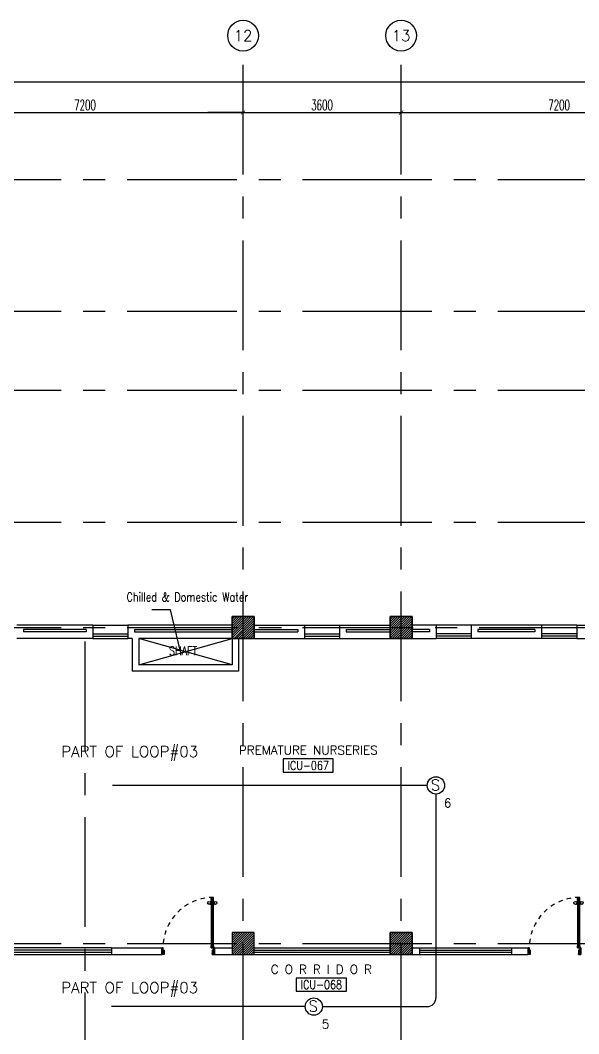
# Model space of a CAD drawing. Extents: x 0 to 93.9, y -1.5 to 78.
# Drawn here: x 18.27 to 30.99, y 54.96 to 78.05 of the extents above; entities that cross this region are included whole.
import ezdxf
from ezdxf.enums import TextEntityAlignment as Align

# ---------------------------------------------------------------- set-up
doc = ezdxf.new("R2010")
doc.units = 0
doc.header["$MEASUREMENT"] = 0
doc.header["$PDMODE"] = 34
doc.linetypes.add('CENTERX2', pattern=[4, 2.5, -0.5, 0.5, -0.5])
doc.linetypes.add('HIDDEN', pattern=[0.375, 0.25, -0.125])
doc.layers.get('0').update_dxf_attribs({"color": 11, "linetype": 'CONTINUOUS'})
doc.layers.get('DEFPOINTS').update_dxf_attribs({"color": 11, "linetype": 'CONTINUOUS'})
for name, color, linetype in [('AX-CR', 11, 'CONTINUOUS'), ('AX-DIM', 11, 'CONTINUOUS'), ('AX-TXT', 11, 'CONTINUOUS'), ('AXES', 11, 'CENTERX2'), ('COL', 11, 'CONTINUOUS'), ('DOOR', 11, 'CONTINUOUS'), ('E-FIRE', 4, 'CONTINUOUS'), ('E-WIRE', 4, 'CONTINUOUS'), ('HAT', 11, 'CONTINUOUS'), ('INSUL', 11, 'CONTINUOUS'), ('RM-BOX', 11, 'CONTINUOUS'), ('RM-NAME', 11, 'CONTINUOUS'), ('RM-NO', 11, 'CONTINUOUS'), ('SHAFT', 11, 'CONTINUOUS'), ('SHAFTS', 11, 'CONTINUOUS'), ('TEXT', 11, 'CONTINUOUS'), ('WALL', 11, 'CONTINUOUS'), ('WIN', 11, 'CONTINUOUS')]:
    doc.layers.add(name, color=color, linetype=linetype)
doc.styles.add('ROMANS', font='ROMANS.shx', dxfattribs={"width": 0.6})
doc.dimstyles.new('STANDARD in', dxfattribs={"dimtxt": 0.24, "dimasz": 0.1, "dimexe": 0.07, "dimexo": 0.05, "dimgap": 0.05, "dimtad": 1, "dimdec": 0, "dimlfac": 1000, "dimzin": 0, "dimdsep": 46, "dimtxsty": 'ROMANS', "dimblk": 'ARCHTICK', "dimcen": 0.05, "dimdle": 0.05, "dimclrd": 7, "dimclre": 7, "dimclrt": 2, "dimadec": 0, "dimazin": 0, "dimtfac": 1, "dimtdec": 0, "dimtmove": 2, "dimatfit": 3, "dimldrblk": 'ARCHTICK', "dimfxl": 0, "dimtolj": 1, "dimtzin": 0, "dimarcsym": 0})

# ---------------------------------------------------------------- blocks, each defined once
blk = doc.blocks.new('*X15')
at = {"color": 0}
for p, q in [((84179, 169934), (84635, 170390)), ((84179, 169987), (84582, 170390)), ((84179, 170040), (84529, 170390)), ((84179, 170093), (84476, 170390)), ((84179, 170146), (84423, 170390)), ((84179, 170199), (84370, 170390)), ((84179, 170252), (84317, 170390)), ((84179, 170305), (84264, 170390)), ((84179, 170358), (84211, 170390)), ((84188, 169890), (84679, 170381)), ((84241, 169890), (84679, 170328)), ((84294, 169890), (84679, 170274)), ((84347, 169890), (84679, 170221)), ((84401, 169890), (84679, 170168)), ((84454, 169890), (84679, 170115)), ((84507, 169890), (84679, 170062)), ((84560, 169890), (84679, 170009)), ((84613, 169890), (84679, 169956)), ((84666, 169890), (84679, 169903))]:
    blk.add_line(p, q, dxfattribs=at)
blk = doc.blocks.new('*X14')
at = {"color": 0}
for p, q in [((80579, 169940), (81029, 170390)), ((80579, 169993), (80976, 170390)), ((80579, 170046), (80923, 170390)), ((80579, 170099), (80870, 170390)), ((80579, 170152), (80817, 170390)), ((80579, 170205), (80764, 170390)), ((80579, 170258), (80711, 170390)), ((80579, 170311), (80658, 170390)), ((80579, 170364), (80605, 170390)), ((80582, 169890), (81079, 170387)), ((80635, 169890), (81079, 170334)), ((80688, 169890), (81079, 170281)), ((80741, 169890), (81079, 170228)), ((80794, 169890), (81079, 170175)), ((80847, 169890), (81079, 170122)), ((80900, 169890), (81079, 170069)), ((80953, 169890), (81079, 170016)), ((81006, 169890), (81079, 169963)), ((81059, 169890), (81079, 169910))]:
    blk.add_line(p, q, dxfattribs=at)
blk = doc.blocks.new('*X13')
at = {"color": 0}
for p, q in [((80579, 177099), (81070, 177590)), ((80579, 177152), (81017, 177590)), ((80579, 177205), (80964, 177590)), ((80579, 177258), (80911, 177590)), ((80579, 177311), (80858, 177590)), ((80579, 177364), (80804, 177590)), ((80579, 177417), (80751, 177590)), ((80579, 177471), (80698, 177590)), ((80579, 177524), (80645, 177590)), ((80579, 177577), (80592, 177590)), ((80623, 177090), (81079, 177546)), ((80676, 177090), (81079, 177493)), ((80729, 177090), (81079, 177440)), ((80782, 177090), (81079, 177387)), ((80835, 177090), (81079, 177334)), ((80888, 177090), (81079, 177281)), ((80941, 177090), (81079, 177228)), ((80994, 177090), (81079, 177175)), ((81047, 177090), (81079, 177122))]:
    blk.add_line(p, q, dxfattribs=at)
blk = doc.blocks.new('*X12')
at = {"color": 0}
for p, q in [((84179, 177093), (84676, 177590)), ((84179, 177146), (84623, 177590)), ((84179, 177199), (84570, 177590)), ((84179, 177252), (84517, 177590)), ((84179, 177305), (84464, 177590)), ((84179, 177358), (84411, 177590)), ((84179, 177411), (84358, 177590)), ((84179, 177464), (84305, 177590)), ((84179, 177517), (84252, 177590)), ((84179, 177570), (84199, 177590)), ((84229, 177090), (84679, 177540)), ((84282, 177090), (84679, 177487)), ((84335, 177090), (84679, 177434)), ((84388, 177090), (84679, 177381)), ((84441, 177090), (84679, 177328)), ((84494, 177090), (84679, 177275)), ((84547, 177090), (84679, 177222)), ((84600, 177090), (84679, 177169)), ((84653, 177090), (84679, 177116))]:
    blk.add_line(p, q, dxfattribs=at)
blk = doc.blocks.new('AXU')
at = {"layer": 'AX-CR'}
blk.add_circle((0, 350), 350, dxfattribs=at)
at = {"layer": 'AX-TXT', "style": 'ROMANS'}
blk.add_attdef('AX', text='', height=250, dxfattribs=at).set_placement((0, 350), align=Align.MIDDLE)
blk = doc.blocks.new('_ARCHTICK')
at = {"color": 0, "linetype": 'ByBlock', "const_width": 0.15}
blk.add_lwpolyline([(-0.5, -0.5), (0.5, 0.5)], dxfattribs=at)
blk = doc.blocks.new('*D167')
at = {"layer": 'AX-DIM', "color": 7, "lineweight": -2, "ltscale": 0.3}
for p, q in [((23.292, 75.948), (26.992, 75.948)), ((23.342, 75.598), (23.342, 76.018)), ((26.942, 75.598), (26.942, 76.018))]:
    blk.add_line(p, q, dxfattribs=at)
at = {"layer": 'DEFPOINTS', "color": 0, "ltscale": 0.3}
for p in [(26.942, 75.948), (23.342, 75.548), (26.942, 75.548)]:
    blk.add_point(p, dxfattribs=at)
at = {"layer": 'AX-DIM', "color": 7, "lineweight": -2, "ltscale": 0.3, "xscale": 0.1, "yscale": 0.1, "zscale": 0.1, "rotation": 180}
blk.add_blockref('_ARCHTICK', (23.342, 75.948), dxfattribs=at)
at = {"layer": 'AX-DIM', "color": 7, "lineweight": -2, "ltscale": 0.3, "xscale": 0.1, "yscale": 0.1, "zscale": 0.1}
blk.add_blockref('_ARCHTICK', (26.942, 75.948), dxfattribs=at)
at = {"layer": 'AX-DIM', "color": 2, "ltscale": 0.3, "insert": (25.142, 76.118), "char_height": 0.24, "attachment_point": 5, "style": 'ROMANS'}
blk.add_mtext('\\A1;3600', dxfattribs=at)
blk = doc.blocks.new('COL50')
at = {"layer": 'COL'}
blk.add_lwpolyline([(-250, 250), (-250, -250), (250, -250), (250, 250)], close=True, dxfattribs=at)
blk = doc.blocks.new('*D166')
at = {"layer": 'AX-DIM', "color": 7, "lineweight": -2, "ltscale": 0.3}
for p, q in [((26.892, 75.948), (34.192, 75.948)), ((26.942, 75.998), (26.942, 76.018)), ((34.142, 75.998), (34.142, 76.018))]:
    blk.add_line(p, q, dxfattribs=at)
at = {"layer": 'DEFPOINTS', "color": 0, "ltscale": 0.3}
for p in [(26.942, 75.948), (34.142, 75.948), (34.142, 75.948)]:
    blk.add_point(p, dxfattribs=at)
at = {"layer": 'AX-DIM', "color": 7, "lineweight": -2, "ltscale": 0.3, "xscale": 0.1, "yscale": 0.1, "zscale": 0.1, "rotation": 180}
blk.add_blockref('_ARCHTICK', (26.942, 75.948), dxfattribs=at)
at = {"layer": 'AX-DIM', "color": 7, "lineweight": -2, "ltscale": 0.3, "xscale": 0.1, "yscale": 0.1, "zscale": 0.1}
blk.add_blockref('_ARCHTICK', (34.142, 75.948), dxfattribs=at)
at = {"layer": 'AX-DIM', "color": 2, "ltscale": 0.3, "insert": (30.542, 76.118), "char_height": 0.24, "attachment_point": 5, "style": 'ROMANS'}
blk.add_mtext('\\A1;7200', dxfattribs=at)
blk = doc.blocks.new('*D105')
at = {"layer": 'AX-DIM', "color": 7, "lineweight": -2, "ltscale": 0.3}
for p, q in [((8.872, 76.648), (83.682, 76.648)), ((8.922, 72.042), (8.922, 76.718)), ((83.632, 64.52), (83.632, 76.718))]:
    blk.add_line(p, q, dxfattribs=at)
at = {"layer": 'DEFPOINTS', "color": 0, "ltscale": 0.3}
for p in [(83.632, 76.648), (8.922, 71.992), (83.632, 64.47)]:
    blk.add_point(p, dxfattribs=at)
at = {"layer": 'AX-DIM', "color": 7, "lineweight": -2, "ltscale": 0.3, "xscale": 0.1, "yscale": 0.1, "zscale": 0.1, "rotation": 180}
blk.add_blockref('_ARCHTICK', (8.922, 76.648), dxfattribs=at)
at = {"layer": 'AX-DIM', "color": 7, "lineweight": -2, "ltscale": 0.3, "xscale": 0.1, "yscale": 0.1, "zscale": 0.1}
blk.add_blockref('_ARCHTICK', (83.632, 76.648), dxfattribs=at)
at = {"layer": 'AX-DIM', "color": 2, "ltscale": 0.3, "insert": (46.277, 76.818), "char_height": 0.24, "attachment_point": 5, "style": 'ROMANS'}
blk.add_mtext('\\A1;74710', dxfattribs=at)
blk = doc.blocks.new('RM1')
at = {"layer": 'RM-BOX'}
blk.add_lwpolyline([(570, -200), (-570, -200), (-570, -500), (570, -500)], close=True, dxfattribs=at)
at = {"layer": 'RM-NAME', "style": 'ROMANS'}
for tag, p in [('ROOMNAME1', (0, 324)), ('ROOMNAME2', (0, 0))]:
    blk.add_attdef(tag, text='', height=200, dxfattribs=at).set_placement(p, align=Align.MIDDLE)
at = {"layer": 'RM-NO', "style": 'ROMANS', "width": 0.8}
blk.add_attdef('ROOMNO', text='', height=200, dxfattribs=at).set_placement((0, -350), align=Align.MIDDLE)
blk = doc.blocks.new('*D130')
at = {"layer": 'AX-DIM', "color": 7, "lineweight": -2, "ltscale": 0.3}
for p, q in [((16.092, 75.948), (23.392, 75.948)), ((16.142, 75.598), (16.142, 76.018)), ((23.342, 75.598), (23.342, 76.018))]:
    blk.add_line(p, q, dxfattribs=at)
at = {"layer": 'DEFPOINTS', "color": 0, "ltscale": 0.3}
for p in [(23.342, 75.948), (16.142, 75.548), (23.342, 75.548)]:
    blk.add_point(p, dxfattribs=at)
at = {"layer": 'AX-DIM', "color": 7, "lineweight": -2, "ltscale": 0.3, "xscale": 0.1, "yscale": 0.1, "zscale": 0.1, "rotation": 180}
blk.add_blockref('_ARCHTICK', (16.142, 75.948), dxfattribs=at)
at = {"layer": 'AX-DIM', "color": 7, "lineweight": -2, "ltscale": 0.3, "xscale": 0.1, "yscale": 0.1, "zscale": 0.1}
blk.add_blockref('_ARCHTICK', (23.342, 75.948), dxfattribs=at)
at = {"layer": 'AX-DIM', "color": 2, "ltscale": 0.3, "insert": (19.742, 76.118), "char_height": 0.24, "attachment_point": 5, "style": 'ROMANS'}
blk.add_mtext('\\A1;7200', dxfattribs=at)
blk = doc.blocks.new('*D129')
at = {"layer": 'AX-DIM', "color": 7, "lineweight": -2, "ltscale": 0.3}
for p, q in [((23.292, 75.948), (26.992, 75.948)), ((23.342, 75.598), (23.342, 76.018)), ((26.942, 75.598), (26.942, 76.018))]:
    blk.add_line(p, q, dxfattribs=at)
at = {"layer": 'DEFPOINTS', "color": 0, "ltscale": 0.3}
for p in [(26.942, 75.948), (23.342, 75.548), (26.942, 75.548)]:
    blk.add_point(p, dxfattribs=at)
at = {"layer": 'AX-DIM', "color": 7, "lineweight": -2, "ltscale": 0.3, "xscale": 0.1, "yscale": 0.1, "zscale": 0.1, "rotation": 180}
blk.add_blockref('_ARCHTICK', (23.342, 75.948), dxfattribs=at)
at = {"layer": 'AX-DIM', "color": 7, "lineweight": -2, "ltscale": 0.3, "xscale": 0.1, "yscale": 0.1, "zscale": 0.1}
blk.add_blockref('_ARCHTICK', (26.942, 75.948), dxfattribs=at)
at = {"layer": 'AX-DIM', "color": 2, "ltscale": 0.3, "insert": (25.142, 76.118), "char_height": 0.24, "attachment_point": 5, "style": 'ROMANS'}
blk.add_mtext('\\A1;3600', dxfattribs=at)
blk = doc.blocks.new('DOOR100')
at = {"layer": 'DOOR', "color": 0, "linetype": 'ByBlock'}
for p, q in [((-82, 1205), (-91, 1205)), ((-91, 1205), (-91, 1140)), ((-75, 1218), (-82, 1218)), ((-82, 1128), (-82, 1218)), ((-82, 1205), (-82, 1140)), ((-25, 1300), (-75, 1300)), ((-75, 1300), (-25, 1300)), ((-75, 1250), (-75, 1300)), ((-58, 1250), (-75, 1250)), ((-42, 1270), (-58, 1270)), ((-58, 1250), (-58, 1270)), ((-42, 1250), (-42, 1270)), ((-25, 1250), (-42, 1250)), ((-25, 1250), (-25, 1300)), ((-25, 1218), (-18, 1218)), ((-18, 1128), (-18, 1218)), ((-18, 1205), (-9, 1205)), ((-18, 1205), (-18, 1140)), ((-9, 1205), (-9, 1140)), ((-82, 1140), (-91, 1140)), ((-75, 1128), (-82, 1128)), ((-25, 1128), (-18, 1128)), ((-18, 1140), (-9, 1140)), ((-1200, 0), (-1200, 150)), ((-1200, 150), (-1175, 150)), ((-1200, 150), (-1200, 0)), ((-1150, 0), (-1200, 0)), ((-1175, 150), (-1175, 100)), ((-1175, 100), (-1150, 100)), ((-1150, 100), (-1150, 0)), ((-75, 200), (-58, 200)), ((-75, 150), (-75, 200)), ((-75, 150), (-25, 150)), ((-58, 200), (-58, 180)), ((-58, 180), (-42, 180)), ((-50, 100), (-50, 0)), ((-25, 100), (-50, 100)), ((-50, 0), (0, 0)), ((-42, 200), (-25, 200)), ((-42, 180), (-42, 200)), ((-25, 200), (-25, 150)), ((0, 150), (-25, 150)), ((-25, 150), (-25, 100)), ((0, 150), (0, 0))]:
    blk.add_line(p, q, dxfattribs=at)
at = {"layer": 'DOOR', "linetype": 'ByBlock'}
for p, q in [((-75, 1250), (-75, 200)), ((-58, 200), (-58, 1250)), ((-42, 200), (-42, 1250)), ((-25, 200), (-25, 1250)), ((0, 0), (0, 150))]:
    blk.add_line(p, q, dxfattribs=at)
at = {"layer": 'DOOR', "color": 9, "linetype": 'ByBlock'}
for p, q in [((-1150, 0), (-1200, 114)), ((-1150, 0), (-1200, 40)), ((-1150, 0), (-1163, 100)), ((-50, 0), (0, 114)), ((-50, 0), (-37, 100)), ((-50, 0), (0, 40))]:
    blk.add_line(p, q, dxfattribs=at)
at = {"layer": 'DOOR', "color": 0, "linetype": 'ByBlock'}
for centre in [(-124, 1173), (24, 1173)]:
    blk.add_circle(centre, 32.4, dxfattribs=at)
at = {"layer": 'DOOR', "linetype": 'HIDDEN', "ltscale": 0.5}
blk.add_arc((-25, 150), 1150, 90, 180.0001, dxfattribs=at)
at = {"layer": 'DOOR', "color": 9, "linetype": 'ByBlock'}
for centre, radius, start, end in [((-1150, 0), 154, 103.7142, 108.8947), ((-1150, 0), 134, 100.72, 111.8402), ((-1150, 0), 94.4, 90, 121.9818), ((-1150, 0), 74.4, 90, 132.2236), ((-1150, 0), 54.4, 90, 156.7926), ((-1150, 0), 34.4, 90, 180), ((-1150, 0), 14.4, 90, 180), ((-50, 0), 94.4, 58.0182, 90), ((-50, 0), 74.4, 47.7764, 90), ((-50, 0), 54.4, 23.2074, 90), ((-50, 0), 34.4, 0, 90), ((-50, 0), 14.4, 0, 90), ((-50, 0), 134, 68.1598, 79.28), ((-50, 0), 114, 64.0838, 77.3774), ((-50, 0), 154, 71.1053, 76.2858)]:
    blk.add_arc(centre, radius, start, end, dxfattribs=at)
blk = doc.blocks.new('S')
at = {"layer": 'E-FIRE'}
blk.add_circle((0, 0), 197, dxfattribs=at)
at = {"layer": 'E-FIRE', "color": 3, "style": 'ROMANS'}
blk.add_text('S', height=250, dxfattribs=at).set_placement((-119, -115))

msp = doc.modelspace()

# ---------------------------------------------------------------- linework, layer by layer
at = {"layer": 'AX-DIM'}
for p, q in [((23.3824, 75.9484), (22.5424, 75.9484)), ((26.8624, 75.9484), (27.8439, 75.9484))]:
    msp.add_line(p, q, dxfattribs=at)
at = {"layer": 'AXES'}
for p, q in [((23.3424, -1.4643), (23.3424, 77.3484)), ((23.3424, -1.4643), (23.3424, 77.3484)), ((26.9424, -1.4643), (26.9424, 77.3484)), ((26.9424, -1.4643), (26.9424, 77.3484)), ((0.7, 74.42), (25.1424, 74.42)), ((25.1424, 74.42), (41.3424, 74.42)), ((0.7, 71.42), (25.1424, 71.42)), ((25.1424, 71.42), (41.3424, 71.42)), ((0.7, 69.62), (25.1424, 69.62)), ((25.1424, 69.62), (41.3424, 69.62)), ((0.7, 66.62), (25.1424, 66.62)), ((25.1424, 66.62), (41.3424, 66.62)), ((0.7, 64.22), (25.1424, 64.22)), ((19.7424, 5.4), (19.7424, 64.22)), ((20.7174, 64.22), (93.1824, 64.22)), ((0.7, 57.02), (25.1424, 57.02)), ((25.1424, 57.02), (41.3624, 57.02))]:
    msp.add_line(p, q, dxfattribs=at)
at = {"layer": 'COL'}
for points in [[(23.0924, 63.97), (23.0924, 64.47), (23.5924, 64.47), (23.5924, 63.97)], [(23.0924, 63.97), (23.0924, 64.47), (23.5924, 64.47), (23.5924, 63.97)], [(26.6924, 63.97), (26.6924, 64.47), (27.1924, 64.47), (27.1924, 63.97)]]:
    msp.add_lwpolyline(points, close=True, dxfattribs=at)
at = {"layer": 'E-WIRE', "color": 4, "linetype": 'ByBlock', "ltscale": 0.3}
for p, q in [((27.539, 60.62), (20.3707, 60.62)), ((27.7361, 60.4229), (27.7361, 55.7838)), ((24.7574, 55.5838), (20.3475, 55.5838)), ((25.1516, 55.5838), (27.5361, 55.5838))]:
    msp.add_line(p, q, dxfattribs=at)
msp.add_arc((27.5361, 55.7838), 0.2, 270, 0, dxfattribs=at)
at = {"layer": 'INSUL'}
for p, q in [((19.7674, 64.17), (18.3424, 64.17)), ((18.3424, 64.17), (18.3424, 64.12)), ((19.7674, 64.12), (18.3424, 64.12)), ((19.7674, 64.17), (19.7674, 64.12)), ((20.8674, 64.17), (23.0924, 64.17)), ((20.8674, 64.17), (20.8674, 64.12)), ((20.8674, 64.17), (23.0924, 64.17)), ((20.8674, 64.17), (20.8674, 64.12)), ((20.8674, 64.12), (23.0924, 64.12)), ((20.8674, 64.12), (23.0924, 64.12)), ((23.5924, 64.17), (24.5924, 64.17)), ((23.5924, 64.12), (24.5924, 64.12)), ((24.5924, 64.17), (24.5924, 64.12)), ((24.5924, 64.17), (24.5924, 64.12)), ((25.6924, 64.17), (25.6924, 64.12)), ((25.6924, 64.17), (26.6924, 64.17)), ((25.6924, 64.17), (25.6924, 64.12)), ((25.6924, 64.17), (26.6924, 64.17)), ((25.6924, 64.12), (26.6924, 64.12)), ((25.6924, 64.12), (26.6924, 64.12)), ((26.3424, 64.17), (26.6924, 64.17)), ((26.3424, 64.17), (26.6924, 64.17)), ((26.3424, 64.12), (26.6924, 64.12)), ((26.3424, 64.12), (26.6924, 64.12)), ((27.5924, 64.17), (27.1924, 64.17)), ((27.5924, 64.12), (27.1924, 64.12)), ((27.5924, 64.17), (27.5924, 64.12)), ((27.5924, 64.17), (27.5924, 64.12)), ((28.6924, 64.17), (28.6924, 64.12)), ((29.9924, 64.17), (28.6924, 64.17)), ((29.9924, 64.12), (28.6924, 64.12)), ((29.9924, 64.17), (29.9924, 64.12))]:
    msp.add_line(p, q, dxfattribs=at)
at = {"layer": 'TEXT', "color": 251, "linetype": 'ByBlock'}
for p, q in [((23.0924, 63.37), (20.9674, 63.97)), ((20.9674, 63.37), (23.0924, 63.97))]:
    msp.add_line(p, q, dxfattribs=at)
at = {"layer": 'WALL'}
for p, q in [((19.9174, 64.27), (18.1924, 64.27)), ((19.9174, 64.27), (19.9174, 63.97)), ((23.0924, 64.27), (20.7174, 64.27)), ((20.7174, 64.27), (20.7174, 63.97)), ((23.0924, 64.27), (20.7174, 64.27)), ((23.5924, 64.27), (24.7424, 64.27)), ((24.7424, 64.27), (24.7424, 63.97)), ((25.5424, 64.27), (26.6924, 64.27)), ((25.5424, 64.27), (25.5424, 63.97)), ((27.5424, 64.27), (27.1924, 64.27)), ((27.7424, 64.27), (27.1924, 64.27)), ((27.5424, 64.27), (27.1924, 64.27)), ((27.7424, 64.27), (27.7424, 63.97)), ((28.5424, 64.27), (28.5424, 63.97)), ((30.1424, 64.27), (28.5424, 64.27)), ((30.1424, 64.27), (30.1424, 63.97)), ((30.9424, 64.27), (33.8924, 64.27)), ((30.9424, 64.27), (30.9424, 63.97)), ((19.9174, 63.97), (18.1924, 63.97)), ((20.8174, 63.97), (20.7174, 63.97)), ((20.8174, 63.97), (20.7174, 63.97)), ((20.8174, 63.97), (20.8174, 63.22)), ((23.0924, 63.97), (20.9674, 63.97)), ((23.0924, 63.97), (20.9674, 63.97)), ((20.9674, 63.97), (20.9674, 63.37)), ((23.0924, 63.97), (23.0924, 63.37)), ((23.2424, 63.97), (23.2424, 63.22)), ((23.5924, 63.97), (24.7424, 63.97)), ((25.5424, 63.97), (27.7424, 63.97)), ((26.3424, 63.97), (26.6924, 63.97)), ((30.1424, 63.97), (28.5424, 63.97)), ((30.9424, 63.97), (31.5174, 63.97)), ((23.0924, 63.37), (20.9674, 63.37)), ((23.2424, 63.22), (20.8174, 63.22))]:
    msp.add_line(p, q, dxfattribs=at)
at = {"layer": 'WALL', "linetype": 'ByBlock'}
for p, q in [((20.3424, 56.92), (21.4924, 56.92)), ((20.3424, 56.92), (20.3424, 56.77)), ((21.4924, 56.92), (21.4924, 56.77)), ((22.6924, 56.92), (22.6924, 56.77)), ((22.6924, 56.92), (23.0924, 56.92)), ((22.6924, 56.92), (22.6924, 56.77)), ((23.5924, 56.77), (23.5924, 56.92)), ((26.6924, 56.77), (26.6924, 56.92)), ((27.1924, 56.92), (27.3676, 56.92)), ((27.3676, 56.77), (27.3676, 56.92)), ((29.4676, 56.92), (29.8356, 56.92)), ((29.4676, 56.77), (29.4676, 56.92)), ((29.8356, 56.92), (29.8356, 56.77)), ((20.3424, 56.77), (21.4924, 56.77)), ((22.6924, 56.77), (23.0924, 56.77)), ((27.1924, 56.77), (27.3676, 56.77)), ((29.4676, 56.77), (29.8356, 56.77))]:
    msp.add_line(p, q, dxfattribs=at)
at = {"layer": 'WALL', "linetype": 'ByBlock', "ltscale": 0.3}
for points in [[(23.5924, 64.47), (23.0924, 64.47), (23.0924, 63.97), (23.5924, 63.97)], [(27.1924, 64.47), (26.6924, 64.47), (26.6924, 63.97), (27.1924, 63.97)], [(23.5924, 57.27), (23.0924, 57.27), (23.0924, 56.77), (23.5924, 56.77)], [(27.1924, 56.77), (26.6924, 56.77), (26.6924, 57.27), (27.1924, 57.27)]]:
    msp.add_lwpolyline(points, close=True, dxfattribs=at)
at = {"layer": 'WIN'}
for p, q in [((19.9174, 64.27), (20.7174, 64.27)), ((24.7424, 64.27), (25.5424, 64.27)), ((28.5424, 64.27), (27.7424, 64.27)), ((27.8439, 64.27), (27.7424, 64.27)), ((30.9424, 64.27), (30.1424, 64.27)), ((19.9174, 64.07), (20.7174, 64.07)), ((19.9174, 64.02), (20.7174, 64.02)), ((19.9174, 63.97), (20.7174, 63.97)), ((24.7424, 64.07), (25.5424, 64.07)), ((24.7424, 64.02), (25.5424, 64.02)), ((24.7424, 63.97), (25.5424, 63.97)), ((28.5424, 64.07), (27.7424, 64.07)), ((28.5424, 64.02), (27.7424, 64.02)), ((28.5424, 63.97), (27.7424, 63.97)), ((30.9424, 64.07), (30.1424, 64.07)), ((30.9424, 64.02), (30.1424, 64.02)), ((30.9424, 63.97), (30.1424, 63.97))]:
    msp.add_line(p, q, dxfattribs=at)
at = {"layer": 'WIN', "linetype": 'ByBlock'}
for p, q in [((20.3424, 56.92), (17.2424, 56.92)), ((20.3424, 56.87), (17.2424, 56.87)), ((17.2424, 56.82), (20.3424, 56.82)), ((23.5924, 56.92), (26.6924, 56.92)), ((23.5924, 56.87), (26.6924, 56.87)), ((23.5924, 56.82), (26.6924, 56.82)), ((27.3676, 56.92), (29.4676, 56.92)), ((27.3676, 56.87), (29.4676, 56.87)), ((27.3676, 56.82), (29.4676, 56.82)), ((17.2424, 56.77), (20.3424, 56.77)), ((23.5924, 56.77), (26.6924, 56.77)), ((27.3676, 56.77), (29.4676, 56.77))]:
    msp.add_line(p, q, dxfattribs=at)

# ---------------------------------------------------------------- block references
at = {"layer": 'AXES', "xscale": 0.001, "yscale": 0.001, "zscale": 0.001}
for p, values in [((23.3424, 77.3484), {'AX': '12'}), ((23.3424, 77.3484), {'AX': '12'}), ((26.9424, 77.3484), {'AX': '13'}), ((26.9424, 77.3484), {'AX': '13'})]:
    msp.add_blockref('AXU', p, dxfattribs=at).add_auto_attribs(values)
at = {"layer": 'COL', "xscale": 0.001, "yscale": 0.001, "zscale": 0.001}
for p in [(23.3424, 57.02), (26.9424, 57.02)]:
    msp.add_blockref('COL50', p, dxfattribs=at)
at = {"layer": 'DOOR', "xscale": 0.001, "yscale": 0.001, "zscale": 0.001}
for p in [(22.6924, 56.77), (31.0356, 56.77)]:
    msp.add_blockref('DOOR100', p, dxfattribs=at)
at = {"layer": 'E-FIRE', "color": 4, "xscale": 0.0009999999892897904, "yscale": 0.0009999999892897904, "zscale": 0.001}
for p in [(27.7361, 60.62), (24.9545, 55.5838)]:
    msp.add_blockref('S', p, dxfattribs=at)
at = {"layer": 'HAT', "xscale": 0.001, "yscale": 0.001, "zscale": 0.001}
for name in ['*X13', '*X12', '*X14', '*X15']:
    msp.add_blockref(name, (-57.4869, -113.1197), dxfattribs=at)
at = {"layer": 'RM-NAME', "xscale": 0.001, "yscale": 0.001, "zscale": 0.001}
for p, values in [((24.8284, 61.4236), {'ROOMNO': 'ICU-067', 'ROOMNAME2': 'PREMATURE NURSERIES'}), ((25.1254, 56.4315), {'ROOMNO': 'ICU-068', 'ROOMNAME2': 'C O R R I D O R'})]:
    msp.add_blockref('RM1', p, dxfattribs=at).add_auto_attribs(values)

# ---------------------------------------------------------------- texts
at = {"layer": 'E-FIRE', "color": 4, "style": 'ROMANS'}
for s, height, p in [('PART OF LOOP#03', 0.25, (19.2016, 61.266)), ('6', 0.2, (27.9172, 60.1203)), ('PART OF LOOP#03', 0.25, (19.2016, 55.8893)), ('5', 0.2, (25.1356, 55.0841))]:
    msp.add_text(s, height=height, dxfattribs=at).set_placement(p)
at = {"layer": 'RM-NAME', "style": 'ROMANS', "width": 0.8}
msp.add_text('SHAFT', height=0.2, dxfattribs=at).set_placement((21.9774, 63.6876), align=Align.MIDDLE)
at = {"layer": 'SHAFTS', "style": 'ROMANS', "width": 0.8}
msp.add_text('Chilled & Domestic Water', height=0.2, dxfattribs=at).set_placement((22.0733, 64.9171), align=Align.MIDDLE)

# ---------------------------------------------------------------- dimensions: what is measured, and where the dimension line sits
at = {"layer": 'AX-DIM'}
for base, p1, p2, picture, middle in [((83.6324, 76.6484), (8.9224, 71.9923), (83.6324, 64.47), '*D105', (46.2774, 76.8184)), ((23.3424, 75.9484), (16.1424, 75.5484), (23.3424, 75.5484), '*D130', (19.7424, 76.1184)), ((26.9424, 75.9484), (23.3424, 75.5484), (26.9424, 75.5484), '*D167', (25.1424, 76.1184)), ((26.9424, 75.9484), (23.3424, 75.5484), (26.9424, 75.5484), '*D129', (25.1424, 76.1184)), ((34.1424, 75.9484), (26.9424, 75.9484), (34.1424, 75.9484), '*D166', (30.5424, 76.1184))]:
    dim = msp.add_linear_dim(base=base, p1=p1, p2=p2, dimstyle='STANDARD in', dxfattribs=at)
    dim.commit()
    dim.dimension.update_dxf_attribs({"geometry": picture, "text_midpoint": middle})

# ---------------------------------------------------------------- leaders
at = {"layer": 'SHAFT', "color": 6, "linetype": 'ByBlock', "ltscale": 0.3}
msp.add_leader([(21.9174, 63.67), (21.6873, 64.6186), (21.2677, 64.6186)], dimstyle='STANDARD in', dxfattribs=at)

doc.saveas('drawing.dxf')
